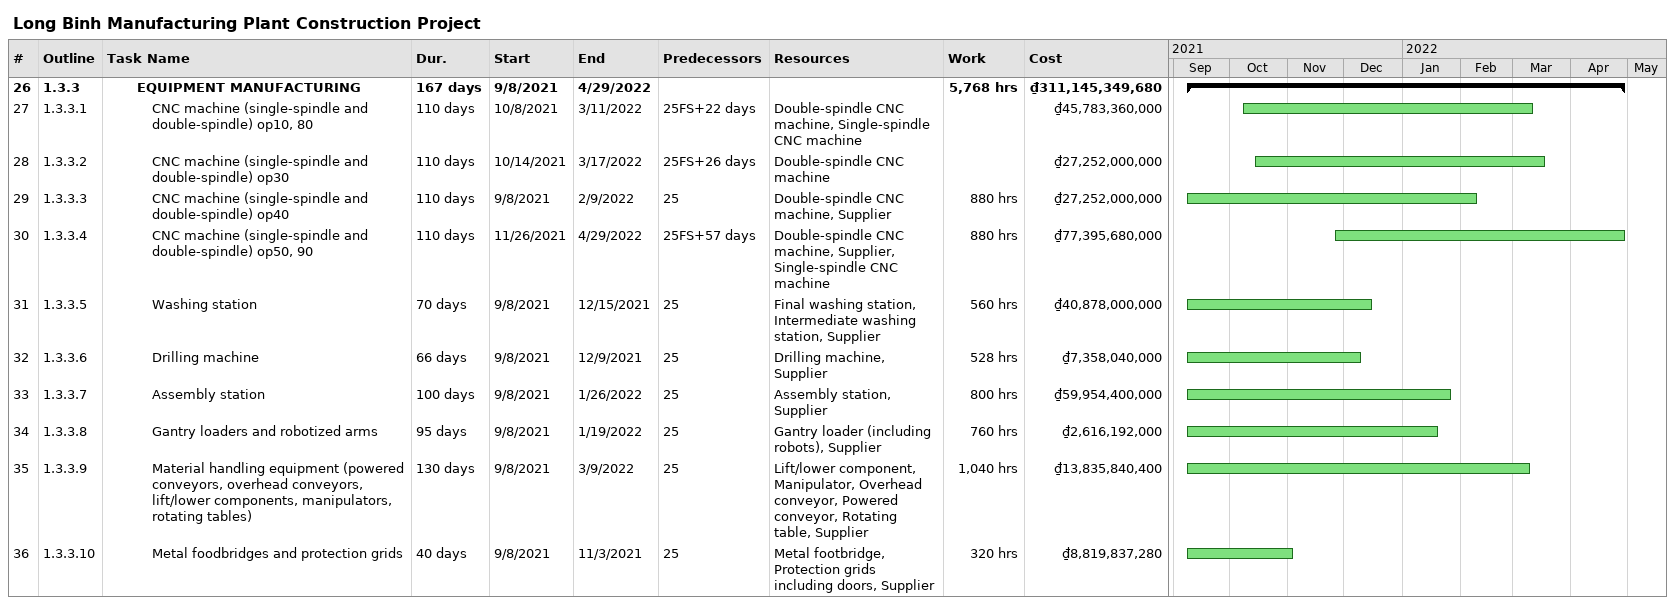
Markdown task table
Long Binh Manufacturing Plant Construction Project

| ID | WBS | Task | Duration | Start | Finish | Predecessors | Resources | Work (h) | Cost (₫) |
|---|---|---|---|---|---|---|---|---|---|
| 26 | 1.3.3 | **EQUIPMENT MANUFACTURING** | 167d | 2021-09-08 | 2022-04-29 |  |  | 5768 | 311145349680 |
| 27 | 1.3.3.1 | CNC machine (single-spindle and double-spindle) op10, 80 | 110d | 2021-10-08 | 2022-03-11 | 25FS+22d | Double-spindle CNC machine, Single-spindle CNC machine |  | 45783360000 |
| 28 | 1.3.3.2 | CNC machine (single-spindle and double-spindle) op30 | 110d | 2021-10-14 | 2022-03-17 | 25FS+26d | Double-spindle CNC machine |  | 27252000000 |
| 29 | 1.3.3.3 | CNC machine (single-spindle and double-spindle) op40 | 110d | 2021-09-08 | 2022-02-09 | 25 | Double-spindle CNC machine, Supplier | 880 | 27252000000 |
| 30 | 1.3.3.4 | CNC machine (single-spindle and double-spindle) op50, 90 | 110d | 2021-11-26 | 2022-04-29 | 25FS+57d | Double-spindle CNC machine, Supplier, Single-spindle CNC machine | 880 | 77395680000 |
| 31 | 1.3.3.5 | Washing station | 70d | 2021-09-08 | 2021-12-15 | 25 | Final washing station, Intermediate washing station, Supplier | 560 | 40878000000 |
| 32 | 1.3.3.6 | Drilling machine | 66d | 2021-09-08 | 2021-12-09 | 25 | Drilling machine, Supplier | 528 | 7358040000 |
| 33 | 1.3.3.7 | Assembly station | 100d | 2021-09-08 | 2022-01-26 | 25 | Assembly station, Supplier | 800 | 59954400000 |
| 34 | 1.3.3.8 | Gantry loaders and robotized arms | 95d | 2021-09-08 | 2022-01-19 | 25 | Gantry loader (including robots), Supplier | 760 | 2616192000 |
| 35 | 1.3.3.9 | Material handling equipment (powered conveyors, overhead conveyors, lift/lower components, manipulators, rotating tables) | 130d | 2021-09-08 | 2022-03-09 | 25 | Lift/lower component, Manipulator, Overhead conveyor, Powered conveyor, Rotating table, Supplier | 1040 | 13835840400 |
| 36 | 1.3.3.10 | Metal foodbridges and protection grids | 40d | 2021-09-08 | 2021-11-03 | 25 | Metal footbridge, Protection grids including doors, Supplier | 320 | 8819837280 |
